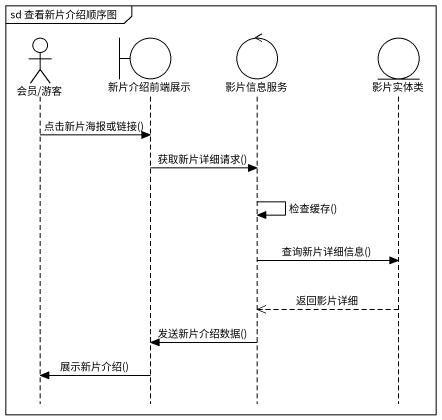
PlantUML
@startuml
mainframe sd 查看新片介绍顺序图
hide footbox
actor "会员/游客" as 会员_游客
boundary 新片介绍前端展示
control 影片信息服务
entity 影片实体类

会员_游客 -> 新片介绍前端展示 : 点击新片海报或链接()
新片介绍前端展示 -> 影片信息服务 : 获取新片详细请求()
影片信息服务 -> 影片信息服务 : 检查缓存()
影片信息服务 -> 影片实体类 : 查询新片详细信息()
影片实体类 -->> 影片信息服务 : 返回影片详细
影片信息服务 -> 新片介绍前端展示 : 发送新片介绍数据()
新片介绍前端展示 -> 会员_游客 : 展示新片介绍()
@enduml
